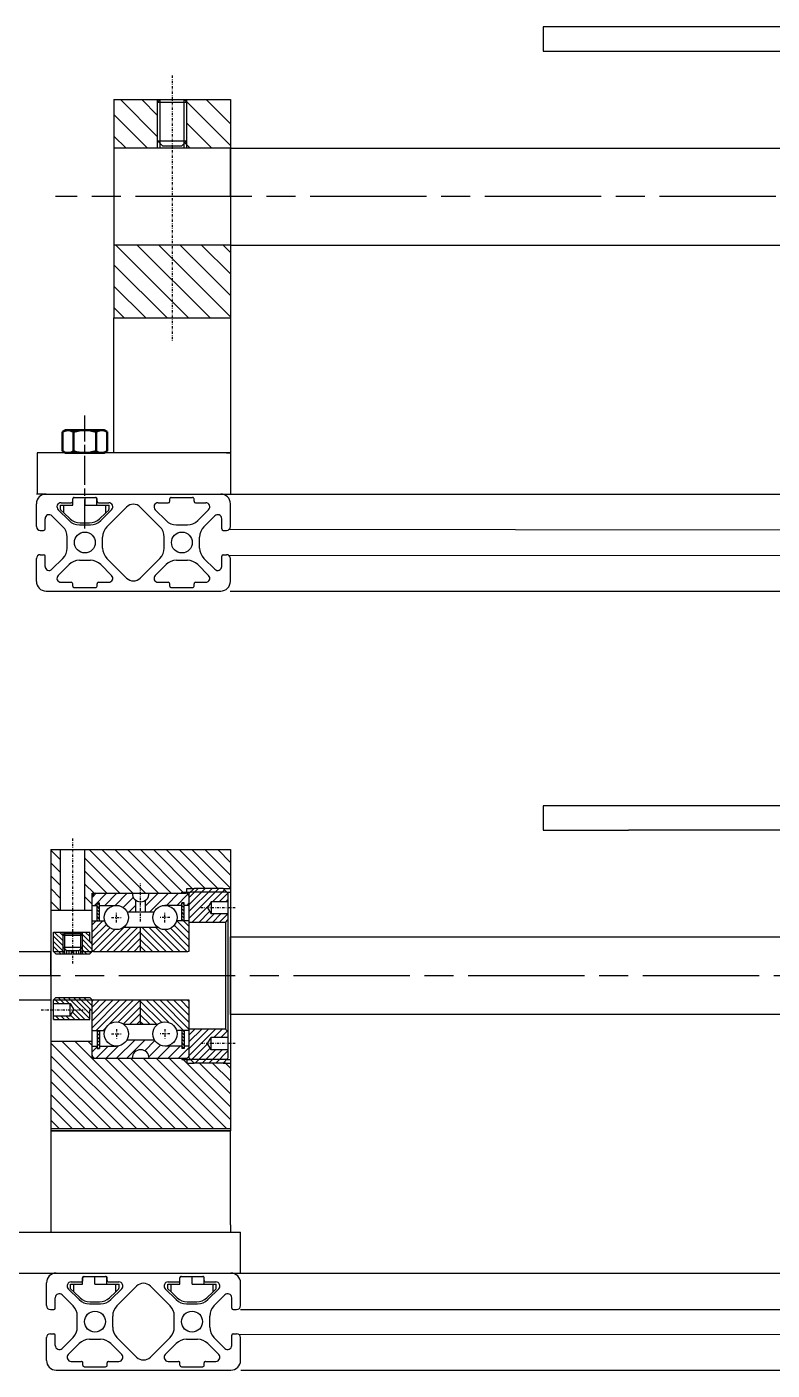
# Model space of a CAD drawing. Header units: millimetres. Extents: x 825 to 4294, y 1031 to 3282.
# Drawn here: x 1960.8 to 2114.4, y 1632.8 to 1909.7 of the extents above; entities that cross this region are included whole.
import ezdxf

# ---------------------------------------------------------------- set-up
doc = ezdxf.new("R2010")
doc.units = ezdxf.units.MM
for name, pattern in [('ACAD_ISO08W100', [36, 24, -3, 6, -3]), ('AM_ISO08W050', [18, 12, -1.5, 3, -1.5]), ('AM_ISO08W050x2', [9, 6, -0.75, 1.5, -0.75]), ('AUSGEZOGEN', [0]), ('PHL_THICK', [0]), ('STRICHPUNKT', [1, 0.5, -0.25, 0, -0.25])]:
    doc.linetypes.add(name, pattern=pattern)
for name, color, linetype, lineweight in [('AM_0N', 7, 'Continuous', 50), ('AM_7N', 4, 'AM_ISO08W050', 25), ('linie4fun', 6, 'Continuous', 25)]:
    doc.layers.add(name, color=color, linetype=linetype, lineweight=lineweight)
for name, color, linetype in [('L2STAR', 2, 'AUSGEZOGEN'), ('L5STAR', 7, 'AUSGEZOGEN'), ('M2STAR', 2, 'STRICHPUNKT'), ('osie', 221, 'ACAD_ISO08W100'), ('PROJECTION', 7, 'Continuous'), ('S2STAR', 2, 'AUSGEZOGEN'), ('wozek', 110, 'Continuous')]:
    doc.layers.add(name, color=color, linetype=linetype)

msp = doc.modelspace()

# ---------------------------------------------------------------- linework, layer by layer
for p, q in [((1949.08769, 1719.09677), (1965.71594, 1719.09677)), ((1965.71594, 1714.09677), (1965.71594, 1719.09677)), ((1965.71594, 1714.09677), (1965.71594, 1719.09677)), ((1949.08769, 1709.09677), (1965.71594, 1709.09677))]:
    msp.add_line(p, q)
at = {"layer": 'AM_0N'}
for p, q in [((1968.08086, 1826.20005), (1968.70045, 1826.55871)), ((1968.08536, 1822.21597), (1968.08086, 1826.20005)), ((1968.70045, 1826.55871), (1976.70045, 1826.56775)), ((1970.39536, 1822.21858), (1970.39085, 1826.20266)), ((1975.01535, 1822.2238), (1975.01085, 1826.20788)), ((1977.32085, 1826.21049), (1976.70045, 1826.56775)), ((1977.32535, 1822.22641), (1977.32085, 1826.21049)), ((1968.08536, 1822.21597), (1968.70576, 1821.85871)), ((1977.32535, 1822.22641), (1976.70576, 1821.86775)), ((1968.70576, 1821.85871), (1976.70576, 1821.86775))]:
    msp.add_line(p, q, dxfattribs=at)
for centre, radius, start, end in [((1969.23776, 1824.51695), 2.04236, 55.6262891, 115.6262891), ((1972.70908, 1818.93071), 7.63252, 72.4477897, 107.6817274), ((1976.16776, 1824.52478), 2.04236, 64.5032279, 124.5032279), ((1969.23845, 1823.90168), 2.04236, 244.5032279, 304.5032279), ((1972.69713, 1829.49575), 7.63252, 252.4477897, 287.6817274), ((1976.16845, 1823.90951), 2.04236, 235.6262891, 295.6262891)]:
    msp.add_arc(centre, radius, start, end, dxfattribs=at)
at = {"layer": 'AM_7N', "linetype": 'AM_ISO08W050x2'}
msp.add_line((1972.72339, 1806.26254), (1972.69706, 1829.56323), dxfattribs=at)
at = {"layer": 'L2STAR'}
for p, q in [((1987.71594, 1894.20843), (1987.71594, 1894.70843)), ((1988.21594, 1885.70843), (1988.21594, 1894.70843)), ((1993.21594, 1885.70843), (1993.21594, 1894.70843)), ((1993.71594, 1894.20843), (1993.71594, 1894.70843)), ((1987.71594, 1884.70843), (1987.71594, 1886.20843)), ((1993.71594, 1884.70843), (1993.71594, 1886.20843)), ((1993.71594, 1732.09677), (1995.21594, 1732.09677)), ((2001.96594, 1731.34677), (1994.46594, 1731.34677)), ((2001.21594, 1732.09677), (2002.71594, 1732.09677)), ((1968.21594, 1722.44677), (1968.21594, 1723.09677)), ((1968.56594, 1719.64677), (1968.56594, 1722.79677)), ((1971.86594, 1719.64677), (1971.86594, 1722.79677)), ((1972.21594, 1722.44677), (1972.21594, 1723.09677)), ((1968.21594, 1718.59677), (1968.21594, 1719.99677)), ((1972.21594, 1718.59677), (1972.21594, 1719.99677)), ((1966.21594, 1719.09677), (1968.56594, 1719.09677)), ((1969.46594, 1718.59677), (1969.46594, 1719.29677)), ((1969.96594, 1718.59677), (1969.96594, 1719.29677)), ((1970.46594, 1718.59677), (1970.46594, 1719.29677)), ((1970.96594, 1718.59677), (1970.96594, 1719.29677)), ((1971.86594, 1719.09677), (1974.21594, 1719.09677)), ((1966.21594, 1709.09677), (1974.21594, 1709.09677)), ((1993.71594, 1696.09677), (1995.21594, 1696.09677)), ((2001.96594, 1696.84677), (1994.46594, 1696.84677)), ((2001.21594, 1696.09677), (2002.71594, 1696.09677))]:
    msp.add_line(p, q, dxfattribs=at)
at = {"layer": 'L5STAR'}
for p, q in [((1978.71594, 1894.70843), (1978.71594, 1849.70843)), ((1978.71594, 1894.70843), (2002.71594, 1894.70843)), ((1988.21594, 1894.70843), (1987.71594, 1894.20843)), ((1987.71594, 1894.20843), (1993.71594, 1894.20843)), ((1987.71594, 1886.20843), (1987.71594, 1894.20843)), ((1993.21594, 1894.70843), (1993.71594, 1894.20843)), ((1993.71594, 1886.20843), (1993.71594, 1894.20843)), ((2002.71594, 1894.70843), (2002.71594, 1849.70843)), ((1987.71594, 1886.20843), (1988.71594, 1885.20843)), ((1987.71594, 1886.20843), (1993.71594, 1886.20843)), ((1993.71594, 1886.20843), (1992.71594, 1885.20843)), ((2002.71594, 1884.70843), (1978.71594, 1884.70843)), ((1988.21594, 1884.70843), (1988.21594, 1885.70843)), ((1988.71594, 1885.20843), (1992.71594, 1885.20843)), ((1993.21594, 1884.70843), (1993.21594, 1885.70843)), ((2002.71594, 1864.70843), (1978.71594, 1864.70843)), ((1978.71594, 1849.70843), (2002.71594, 1849.70843)), ((1965.71594, 1740.09677), (2002.71594, 1740.09677)), ((1965.71594, 1740.09677), (1965.71594, 1682.09677)), ((1967.71594, 1727.59677), (1967.71594, 1740.09677)), ((1972.71594, 1727.59677), (1972.71594, 1740.09677)), ((2002.71594, 1740.09677), (2002.71594, 1682.09677)), ((1974.21594, 1731.09677), (1993.61594, 1731.09677)), ((1974.21594, 1719.09677), (1974.21594, 1731.09677)), ((1992.71594, 1731.34677), (1994.46594, 1731.34677)), ((1992.71594, 1731.09677), (1992.71594, 1731.34677)), ((1993.71594, 1731.08837), (1993.71594, 1732.09677)), ((1995.21594, 1732.09677), (1994.21594, 1731.09677)), ((1994.21594, 1719.09677), (1994.21594, 1731.09677)), ((2001.21594, 1732.09677), (1995.21594, 1732.09677)), ((2001.21594, 1732.09677), (2002.21594, 1731.09677)), ((2001.96594, 1731.34677), (2002.71594, 1731.34677)), ((2002.21594, 1731.09677), (2002.21594, 1697.09677)), ((1974.21594, 1728.59677), (1975.21594, 1728.59677)), ((1975.21594, 1729.09677), (1975.71594, 1729.09677)), ((1975.21594, 1725.39677), (1975.21594, 1729.09677)), ((1975.71594, 1725.39677), (1975.71594, 1729.09677)), ((1975.71594, 1728.59677), (1979.21594, 1728.59677)), ((1983.21594, 1727.29677), (1983.21594, 1729.66063)), ((1985.21594, 1727.29677), (1985.21594, 1729.66063)), ((1992.71594, 1728.59677), (1989.21594, 1728.59677)), ((1993.21594, 1729.09677), (1992.71594, 1729.09677)), ((1992.71594, 1725.39677), (1992.71594, 1729.09677)), ((1993.21594, 1725.39677), (1993.21594, 1729.09677)), ((1994.21594, 1728.59677), (1993.21594, 1728.59677)), ((1998.71594, 1729.34677), (1997.99425, 1728.09677)), ((1997.99425, 1728.09677), (1998.71594, 1726.84677)), ((2002.21594, 1729.34677), (1998.71594, 1729.34677)), ((1998.71594, 1729.34677), (1998.71594, 1726.84677)), ((1965.71594, 1727.59677), (1974.21594, 1727.59677)), ((1974.21594, 1725.39677), (1976.81594, 1725.39677)), ((1981.40911, 1727.29677), (1987.02277, 1727.29677)), ((1994.21594, 1725.39677), (1991.61594, 1725.39677)), ((2002.21594, 1726.84677), (1998.71594, 1726.84677)), ((2001.71594, 1725.09677), (2002.21594, 1725.59677)), ((1966.21594, 1723.09677), (1973.71594, 1723.09677)), ((1966.21594, 1719.09677), (1966.21594, 1723.09677)), ((1968.21594, 1722.44677), (1968.56594, 1722.79677)), ((1968.56594, 1722.79677), (1968.56594, 1723.09677)), ((1968.56594, 1722.79677), (1971.86594, 1722.79677)), ((1971.86594, 1722.79677), (1971.86594, 1723.09677)), ((1972.21594, 1722.44677), (1971.86594, 1722.79677)), ((1973.71594, 1721.09677), (1973.71594, 1723.09677)), ((1980.71594, 1724.09677), (1987.71594, 1724.09677)), ((1984.21594, 1719.09677), (1984.21594, 1724.09677)), ((2001.71594, 1725.09677), (1994.21594, 1725.09677)), ((2001.71594, 1725.09677), (2001.71594, 1703.09677)), ((1968.21594, 1722.44677), (1972.21594, 1722.44677)), ((1968.21594, 1719.99677), (1968.21594, 1722.44677)), ((1968.21594, 1719.99677), (1972.21594, 1719.99677)), ((1968.91594, 1719.29677), (1968.21594, 1719.99677)), ((1971.51594, 1719.29677), (1972.21594, 1719.99677)), ((1972.21594, 1719.99677), (1972.21594, 1722.44677)), ((1973.71594, 1721.09677), (1974.21594, 1721.09677)), ((1966.21594, 1719.09677), (1966.71594, 1718.59677)), ((1966.71594, 1718.59677), (1973.71594, 1718.59677)), ((1968.56594, 1718.59677), (1968.56594, 1719.64677)), ((1968.91594, 1719.29677), (1971.51594, 1719.29677)), ((1968.96594, 1718.59677), (1968.96594, 1719.29677)), ((1971.46594, 1718.59677), (1971.46594, 1719.29677)), ((1971.86594, 1718.59677), (1971.86594, 1719.64677)), ((1974.21594, 1719.09677), (1973.71594, 1718.59677)), ((1974.51594, 1719.09677), (1993.91594, 1719.09677)), ((1966.21594, 1709.09677), (1966.71594, 1709.59677)), ((1966.21594, 1705.09677), (1966.21594, 1709.09677)), ((1966.71594, 1709.59677), (1973.71594, 1709.59677)), ((1974.21594, 1709.09677), (1973.71594, 1709.59677)), ((1974.21594, 1697.09677), (1974.21594, 1709.09677)), ((1974.51594, 1709.09677), (1993.91594, 1709.09677)), ((1984.21594, 1704.09677), (1984.21594, 1709.09677)), ((1994.21594, 1697.09677), (1994.21594, 1709.09677)), ((1966.21594, 1708.34677), (1969.71594, 1708.34677)), ((1969.71594, 1705.84677), (1969.71594, 1708.34677)), ((1969.71594, 1708.34677), (1970.43763, 1707.09677)), ((1969.71594, 1705.84677), (1970.43763, 1707.09677)), ((1973.71594, 1705.09677), (1973.71594, 1707.09677)), ((1973.71594, 1707.09677), (1974.21594, 1707.09677)), ((1966.21594, 1705.84677), (1969.71594, 1705.84677)), ((1966.21594, 1705.09677), (1973.71594, 1705.09677)), ((1980.71594, 1704.09677), (1987.71594, 1704.09677)), ((2001.71594, 1703.09677), (1994.21594, 1703.09677)), ((2001.71594, 1703.09677), (2002.21594, 1702.59677)), ((1965.71594, 1700.59677), (1974.21594, 1700.59677)), ((1974.21594, 1702.79677), (1976.81594, 1702.79677)), ((1975.21594, 1702.79677), (1975.21594, 1699.09677)), ((1975.71594, 1702.79677), (1975.71594, 1699.09677)), ((1981.40911, 1700.89677), (1987.02277, 1700.89677)), ((1994.21594, 1702.79677), (1991.61594, 1702.79677)), ((1992.71594, 1702.79677), (1992.71594, 1699.09677)), ((1993.21594, 1702.79677), (1993.21594, 1699.09677)), ((1997.99425, 1700.09677), (1998.71594, 1701.34677)), ((1998.71594, 1698.84677), (1998.71594, 1701.34677)), ((2002.21594, 1701.34677), (1998.71594, 1701.34677)), ((1974.21594, 1699.59677), (1975.21594, 1699.59677)), ((1975.21594, 1699.09677), (1975.71594, 1699.09677)), ((1975.71594, 1699.59677), (1979.21594, 1699.59677)), ((1992.71594, 1699.59677), (1989.21594, 1699.59677)), ((1993.21594, 1699.09677), (1992.71594, 1699.09677)), ((1994.21594, 1699.59677), (1993.21594, 1699.59677)), ((1998.71594, 1698.84677), (1997.99425, 1700.09677)), ((2002.21594, 1698.84677), (1998.71594, 1698.84677)), ((1974.21594, 1697.09677), (1993.61594, 1697.09677)), ((1992.71594, 1697.09677), (1992.71594, 1696.84677)), ((1992.71594, 1696.84677), (1994.46594, 1696.84677)), ((1993.71594, 1697.10516), (1993.71594, 1696.09677)), ((1995.21594, 1696.09677), (1994.21594, 1697.09677)), ((2001.21594, 1696.09677), (1995.21594, 1696.09677)), ((2001.21594, 1696.09677), (2002.21594, 1697.09677)), ((2001.96594, 1696.84677), (2002.71594, 1696.84677)), ((1965.71594, 1682.59677), (2002.71594, 1682.59677)), ((1965.71594, 1682.09677), (2002.71594, 1682.09677))]:
    msp.add_line(p, q, dxfattribs=at)
for centre in [(1979.21594, 1726.09677), (1989.21594, 1726.09677), (1979.21594, 1702.09677), (1989.21594, 1702.09677)]:
    msp.add_circle(centre, 2.5, dxfattribs=at)
for centre, radius, start, end in [((1974.81594, 1730.49677), 0.6, 90, 180), ((1984.21594, 1731.09677), 1.75, 180, 0), ((1993.61594, 1730.49677), 0.6, 0, 90), ((1974.51594, 1719.39677), 0.3, 180, 270), ((1993.91594, 1719.39677), 0.3, 270, 0), ((1974.51594, 1708.79677), 0.3, 90, 180), ((1993.91594, 1708.79677), 0.3, 0, 90), ((1974.81594, 1697.69677), 0.6, 180, 270), ((1984.21594, 1697.09677), 1.75, 0, 180), ((1993.61594, 1697.69677), 0.6, 270, 0)]:
    msp.add_arc(centre, radius, start, end, dxfattribs=at)
at = {"layer": 'linie4fun'}
for p, q in [((2002.71594, 1874.70843), (2002.71594, 1884.70843)), ((2002.71594, 1884.70843), (2298.71594, 1884.70843)), ((2002.71594, 1874.70843), (2002.71594, 1864.70843)), ((2002.71594, 1874.70843), (2002.71594, 1821.86323)), ((2002.71594, 1864.70843), (2298.71594, 1864.70843)), ((1978.71594, 1821.86323), (1978.71594, 1849.70843)), ((2001.93995, 1821.86323), (1962.8542, 1821.86323)), ((1962.8542, 1821.86323), (1962.8542, 1813.39686)), ((2002.71594, 1821.86323), (1978.71594, 1821.86323)), ((2001.93995, 1821.86323), (2002.71594, 1821.86323)), ((2002.71594, 1821.86323), (2002.71594, 1813.39686)), ((1962.8542, 1813.39686), (1962.71594, 1813.39686)), ((1964.21594, 1813.39686), (1962.8542, 1813.39686)), ((1964.21594, 1813.39686), (2001.21594, 1813.39686)), ((2001.21594, 1813.39686), (2002.71594, 1813.39686)), ((2002.71594, 1813.39686), (2298.57768, 1813.39686)), ((2002.48162, 1806.13117), (2298.57768, 1805.89686)), ((2298.57768, 1800.89686), (2002.48162, 1800.66254)), ((2002.69787, 1793.39686), (2298.57768, 1793.39686)), ((2002.71594, 1722.09677), (2298.71594, 1722.09677)), ((2002.71594, 1706.09677), (2002.71594, 1722.09677)), ((2298.71594, 1706.09677), (2002.71594, 1706.09677)), ((1965.71594, 1682.09677), (1965.71594, 1662.75154)), ((2002.71594, 1682.09677), (1965.71594, 1682.09677)), ((1999.25706, 1682.09677), (1993.99706, 1682.09677)), ((2002.71594, 1662.75154), (2002.71594, 1682.09677)), ((1965.71594, 1662.75154), (1965.71594, 1661.25154)), ((2002.71594, 1662.75154), (2002.71594, 1661.25154)), ((1820.91704, 1661.25154), (2004.80169, 1661.25154)), ((2004.80169, 1652.75154), (2004.80169, 1661.25154)), ((1820.91704, 1652.75154), (2004.80169, 1652.75154)), ((1966.30169, 1652.78516), (2003.30169, 1652.78516)), ((2004.80169, 1652.75154), (2298.71594, 1652.78516)), ((2004.80169, 1645.28516), (2298.71594, 1645.28516)), ((2298.71594, 1640.28516), (2004.56738, 1640.05085)), ((2004.87053, 1632.78516), (2298.71594, 1632.78516))]:
    msp.add_line(p, q, dxfattribs=at)
at = {"layer": 'linie4fun', "linetype": 'PHL_THICK'}
for p, q in [((1962.71594, 1806.69686), (1962.71594, 1811.39686)), ((1964.71594, 1813.39686), (2000.71594, 1813.39686)), ((1967.79835, 1811.59686), (1969.91594, 1811.59686)), ((1970.21594, 1811.89686), (1970.21594, 1812.39686)), ((1970.51594, 1812.69686), (1974.91594, 1812.69686)), ((1975.21594, 1811.89686), (1975.21594, 1812.39686)), ((1975.51594, 1811.59686), (1977.63353, 1811.59686)), ((1987.79835, 1811.59686), (1989.91594, 1811.59686)), ((1990.21594, 1811.89686), (1990.21594, 1812.39686)), ((1990.51594, 1812.69686), (1994.91594, 1812.69686)), ((1995.21594, 1811.89686), (1995.21594, 1812.39686)), ((1995.51594, 1811.59686), (1997.63353, 1811.59686)), ((2002.71594, 1806.69686), (2002.71594, 1811.39686)), ((1964.51594, 1806.19686), (1964.51594, 1808.31445)), ((1968.18726, 1806.65275), (1965.93695, 1808.90305)), ((1969.46005, 1807.92554), (1967.20975, 1810.17584)), ((1975.97183, 1807.92554), (1978.22213, 1810.17584)), ((1977.24462, 1806.65275), (1981.30172, 1810.70985)), ((1988.18726, 1806.65275), (1984.13015, 1810.70985)), ((1989.46005, 1807.92554), (1987.20975, 1810.17584)), ((1995.97182, 1807.92554), (1998.22213, 1810.17584)), ((1997.24462, 1806.65275), (1999.49492, 1808.90305)), ((2000.91594, 1806.19686), (2000.91594, 1808.31445)), ((1963.51594, 1805.89686), (1964.21594, 1805.89686)), ((1971.58137, 1807.04686), (1973.8505, 1807.04686)), ((1991.58137, 1807.04686), (1993.8505, 1807.04686)), ((2001.21594, 1805.89686), (2001.91594, 1805.89686)), ((1969.06594, 1802.26229), (1969.06594, 1804.53142)), ((1976.36594, 1802.26229), (1976.36594, 1804.53142)), ((1989.06594, 1802.26229), (1989.06594, 1804.53142)), ((1996.36594, 1802.26229), (1996.36594, 1804.53142)), ((1962.71594, 1795.39686), (1962.71594, 1800.09686)), ((1963.51594, 1800.89686), (1964.21594, 1800.89686)), ((1964.51594, 1798.47927), (1964.51594, 1800.59686)), ((1965.93695, 1797.89067), (1968.18726, 1800.14097)), ((1981.30172, 1796.08386), (1977.24462, 1800.14097)), ((1984.13015, 1796.08386), (1988.18726, 1800.14097)), ((1999.49492, 1797.89067), (1997.24462, 1800.14097)), ((2000.91594, 1798.47927), (2000.91594, 1800.59686)), ((2001.21594, 1800.89686), (2001.91594, 1800.89686)), ((2002.71594, 1795.39686), (2002.71594, 1800.09686)), ((1967.20975, 1796.61787), (1969.46005, 1798.86818)), ((1971.58137, 1799.74686), (1973.8505, 1799.74686)), ((1978.22213, 1796.61787), (1975.97183, 1798.86818)), ((1987.20975, 1796.61787), (1989.46005, 1798.86818)), ((1991.58137, 1799.74686), (1993.8505, 1799.74686)), ((1998.22213, 1796.61787), (1995.97182, 1798.86818)), ((1967.79835, 1795.19686), (1969.91594, 1795.19686)), ((1970.21594, 1794.39686), (1970.21594, 1794.89686)), ((1975.21594, 1794.39686), (1975.21594, 1794.89686)), ((1975.51594, 1795.19686), (1977.63353, 1795.19686)), ((1987.79835, 1795.19686), (1989.91594, 1795.19686)), ((1990.21594, 1794.39686), (1990.21594, 1794.89686)), ((1995.21594, 1794.39686), (1995.21594, 1794.89686)), ((1995.51594, 1795.19686), (1997.63353, 1795.19686)), ((1964.71594, 1793.39686), (2000.71594, 1793.39686)), ((1970.51594, 1794.09686), (1974.91594, 1794.09686)), ((1990.51594, 1794.09686), (1994.91594, 1794.09686)), ((1964.80169, 1646.08516), (1964.80169, 1650.78516)), ((1966.80169, 1652.78516), (2002.80169, 1652.78516)), ((1969.8841, 1650.98516), (1972.00169, 1650.98516)), ((1972.30169, 1651.28516), (1972.30169, 1651.78516)), ((1972.60169, 1652.08516), (1977.00169, 1652.08516)), ((1977.30169, 1651.28516), (1977.30169, 1651.78516)), ((1977.60169, 1650.98516), (1979.71928, 1650.98516)), ((1989.8841, 1650.98516), (1992.00169, 1650.98516)), ((1992.30169, 1651.28516), (1992.30169, 1651.78516)), ((1992.60169, 1652.08516), (1997.00169, 1652.08516)), ((1997.30169, 1651.28516), (1997.30169, 1651.78516)), ((1997.60169, 1650.98516), (1999.71928, 1650.98516)), ((2004.80169, 1646.08516), (2004.80169, 1650.78516)), ((1966.60169, 1645.58516), (1966.60169, 1647.70275)), ((1970.27301, 1646.04105), (1968.02271, 1648.29135)), ((1971.5458, 1647.31384), (1969.2955, 1649.56415)), ((1978.05758, 1647.31384), (1980.30788, 1649.56415)), ((1979.33037, 1646.04105), (1983.38748, 1650.09815)), ((1990.27301, 1646.04105), (1986.2159, 1650.09815)), ((1991.5458, 1647.31384), (1989.2955, 1649.56415)), ((1998.05758, 1647.31384), (2000.30788, 1649.56415)), ((1999.33037, 1646.04105), (2001.58067, 1648.29135)), ((2003.00169, 1645.58516), (2003.00169, 1647.70275)), ((1965.60169, 1645.28516), (1966.30169, 1645.28516)), ((1973.66712, 1646.43516), (1975.93626, 1646.43516)), ((1993.66712, 1646.43516), (1995.93626, 1646.43516)), ((2003.30169, 1645.28516), (2004.00169, 1645.28516)), ((1971.15169, 1641.65059), (1971.15169, 1643.91973)), ((1978.45169, 1641.65059), (1978.45169, 1643.91973)), ((1991.15169, 1641.65059), (1991.15169, 1643.91973)), ((1998.45169, 1641.65059), (1998.45169, 1643.91973)), ((1964.80169, 1634.78516), (1964.80169, 1639.48516)), ((1965.60169, 1640.28516), (1966.30169, 1640.28516)), ((1966.60169, 1637.86757), (1966.60169, 1639.98516)), ((1968.02271, 1637.27897), (1970.27301, 1639.52927)), ((1983.38748, 1635.47217), (1979.33037, 1639.52927)), ((1986.2159, 1635.47217), (1990.27301, 1639.52927)), ((2001.58067, 1637.27897), (1999.33037, 1639.52927)), ((2003.00169, 1637.86757), (2003.00169, 1639.98516)), ((2003.30169, 1640.28516), (2004.00169, 1640.28516)), ((2004.80169, 1634.78516), (2004.80169, 1639.48516)), ((1969.2955, 1636.00618), (1971.5458, 1638.25648)), ((1973.66712, 1639.13516), (1975.93626, 1639.13516)), ((1980.30788, 1636.00618), (1978.05758, 1638.25648)), ((1989.2955, 1636.00618), (1991.5458, 1638.25648)), ((1993.66712, 1639.13516), (1995.93626, 1639.13516)), ((2000.30788, 1636.00618), (1998.05758, 1638.25648)), ((1969.8841, 1634.58516), (1972.00169, 1634.58516)), ((1972.30169, 1633.78516), (1972.30169, 1634.28516)), ((1977.30169, 1633.78516), (1977.30169, 1634.28516)), ((1977.60169, 1634.58516), (1979.71928, 1634.58516)), ((1989.8841, 1634.58516), (1992.00169, 1634.58516)), ((1992.30169, 1633.78516), (1992.30169, 1634.28516)), ((1997.30169, 1633.78516), (1997.30169, 1634.28516)), ((1997.60169, 1634.58516), (1999.71928, 1634.58516)), ((1966.80169, 1632.78516), (2002.80169, 1632.78516)), ((1972.60169, 1633.48516), (1977.00169, 1633.48516)), ((1992.60169, 1633.48516), (1997.00169, 1633.48516))]:
    msp.add_line(p, q, dxfattribs=at)
for centre in [(1972.71594, 1803.39686), (1992.71594, 1803.39686), (1974.80169, 1642.78516), (1994.80169, 1642.78516)]:
    msp.add_circle(centre, 2.15, dxfattribs=at)
for centre, radius, start, end in [((1964.71594, 1811.39686), 2, 90, 180), ((1967.79835, 1810.76445), 0.83241, 89.9999893, 225.0000013), ((1969.91594, 1811.89686), 0.3, 269.9999636, 0), ((1970.51594, 1812.39686), 0.3, 89.9999636, 180), ((1974.91594, 1812.39686), 0.3, 0, 90.0000307), ((1975.51594, 1811.89686), 0.3, 180, 270.0000422), ((1977.63353, 1810.76445), 0.83241, 315.0000002, 90.0000087), ((1982.71594, 1809.29564), 2, 44.9999971, 135.0000044), ((1987.79835, 1810.76445), 0.83241, 89.9999893, 225.0000013), ((1989.91594, 1811.89686), 0.3, 269.9999636, 0), ((1990.51594, 1812.39686), 0.3, 89.9999636, 180), ((1994.91594, 1812.39686), 0.3, 0, 90.0000307), ((1995.51594, 1811.89686), 0.3, 180, 270.0000422), ((1997.63353, 1810.76445), 0.83241, 315.0000002, 90.0000087), ((2000.71594, 1811.39686), 2, 0, 90), ((1965.34835, 1808.31445), 0.83241, 44.999975, 180), ((2000.08353, 1808.31445), 0.83241, 0, 135.0000245), ((1963.51594, 1806.69686), 0.8, 180, 269.9999454), ((1964.21594, 1806.19686), 0.3, 270, 0), ((1966.06594, 1804.53142), 3, 0, 45.0000033), ((1971.58137, 1810.04686), 3, 225.0000033, 269.9999973), ((1973.8505, 1810.04686), 3, 270.0000033, 315.0000036), ((1979.36594, 1804.53142), 3, 135.0000005, 180), ((1986.06594, 1804.53142), 3, 0, 45.0000005), ((1991.58137, 1810.04686), 3, 224.9999968, 269.9999973), ((1993.8505, 1810.04686), 3, 270.0000033, 314.9999972), ((1999.36594, 1804.53142), 3, 134.9999965, 180), ((2001.21594, 1806.19686), 0.3, 180, 270), ((2001.91594, 1806.69686), 0.8, 270.0000546, 0), ((1963.51594, 1800.09686), 0.8, 90.0000546, 180), ((1964.21594, 1800.59686), 0.3, 0, 90), ((1966.06594, 1802.26229), 3, 314.9999965, 0), ((1979.36594, 1802.26229), 3, 180, 224.999999), ((1986.06594, 1802.26229), 3, 315, 0), ((1999.36594, 1802.26229), 3, 180, 225.0000033), ((2001.21594, 1800.59686), 0.3, 90, 180), ((2001.91594, 1800.09686), 0.8, 0, 89.9999454), ((1965.34835, 1798.47927), 0.83241, 180, 315.0000245), ((1971.58137, 1796.74686), 3, 90.0000033, 134.9999972), ((1973.8505, 1796.74686), 3, 44.9999968, 89.9999973), ((1991.58137, 1796.74686), 3, 90.0000033, 135.0000036), ((1993.8505, 1796.74686), 3, 45.0000033, 89.9999973), ((2000.08353, 1798.47927), 0.83241, 224.999975, 0), ((1964.71594, 1795.39686), 2, 180, 270), ((1967.79835, 1796.02927), 0.83241, 135.0000002, 270.0000087), ((1969.91594, 1794.89686), 0.3, 0, 90.0000422), ((1975.51594, 1794.89686), 0.3, 89.9999636, 180), ((1977.63353, 1796.02927), 0.83241, 269.9999893, 45.0000013), ((1982.71594, 1797.49808), 2, 224.9999998, 314.9999987), ((1987.79835, 1796.02927), 0.83241, 135.0000002, 270.0000087), ((1989.91594, 1794.89686), 0.3, 0, 90.0000422), ((1995.51594, 1794.89686), 0.3, 89.9999636, 180), ((1997.63353, 1796.02927), 0.83241, 269.9999893, 45.0000013), ((2000.71594, 1795.39686), 2, 270, 0), ((1970.51594, 1794.39686), 0.3, 180, 270.0000307), ((1974.91594, 1794.39686), 0.3, 269.9999636, 0), ((1990.51594, 1794.39686), 0.3, 180, 270.0000307), ((1994.91594, 1794.39686), 0.3, 269.9999636, 0), ((1966.80169, 1650.78516), 2, 90, 180), ((1969.8841, 1650.15275), 0.83241, 89.9999893, 225.0000013), ((1972.00169, 1651.28516), 0.3, 269.9999636, 0), ((1972.60169, 1651.78516), 0.3, 89.9999636, 180), ((1977.00169, 1651.78516), 0.3, 0, 90.0000307), ((1977.60169, 1651.28516), 0.3, 180, 270.0000422), ((1979.71928, 1650.15275), 0.83241, 315.0000002, 90.0000087), ((1984.80169, 1648.68394), 2, 44.9999971, 135.0000044), ((1989.8841, 1650.15275), 0.83241, 89.9999893, 225.0000013), ((1992.00169, 1651.28516), 0.3, 269.9999636, 0), ((1992.60169, 1651.78516), 0.3, 89.9999636, 180), ((1997.00169, 1651.78516), 0.3, 0, 90.0000307), ((1997.60169, 1651.28516), 0.3, 180, 270.0000422), ((1999.71928, 1650.15275), 0.83241, 315.0000002, 90.0000087), ((2002.80169, 1650.78516), 2, 0, 90), ((1967.4341, 1647.70275), 0.83241, 44.999975, 180), ((2002.16928, 1647.70275), 0.83241, 0, 135.0000245), ((1965.60169, 1646.08516), 0.8, 180, 269.9999454), ((1966.30169, 1645.58516), 0.3, 270, 0), ((1968.15169, 1643.91973), 3, 0, 45.0000033), ((1973.66712, 1649.43516), 3, 225.0000033, 269.9999973), ((1975.93626, 1649.43516), 3, 270.0000033, 315.0000036), ((1981.45169, 1643.91973), 3, 135.0000005, 180), ((1988.15169, 1643.91973), 3, 0, 45.0000005), ((1993.66712, 1649.43516), 3, 224.9999968, 269.9999973), ((1995.93626, 1649.43516), 3, 270.0000033, 314.9999972), ((2001.45169, 1643.91973), 3, 134.9999965, 180), ((2003.30169, 1645.58516), 0.3, 180, 270), ((2004.00169, 1646.08516), 0.8, 270.0000546, 0), ((1965.60169, 1639.48516), 0.8, 90.0000546, 180), ((1966.30169, 1639.98516), 0.3, 0, 90), ((1968.15169, 1641.65059), 3, 314.9999965, 0), ((1981.45169, 1641.65059), 3, 180, 224.999999), ((1988.15169, 1641.65059), 3, 315, 0), ((2001.45169, 1641.65059), 3, 180, 225.0000033), ((2003.30169, 1639.98516), 0.3, 90, 180), ((2004.00169, 1639.48516), 0.8, 0, 89.9999454), ((1967.4341, 1637.86757), 0.83241, 180, 315.0000245), ((1973.66712, 1636.13516), 3, 90.0000033, 134.9999972), ((1975.93626, 1636.13516), 3, 44.9999968, 89.9999973), ((1993.66712, 1636.13516), 3, 90.0000033, 135.0000036), ((1995.93626, 1636.13516), 3, 45.0000033, 89.9999973), ((2002.16928, 1637.86757), 0.83241, 224.999975, 0), ((1966.80169, 1634.78516), 2, 180, 270), ((1969.8841, 1635.41757), 0.83241, 135.0000002, 270.0000087), ((1972.00169, 1634.28516), 0.3, 0, 90.0000422), ((1977.60169, 1634.28516), 0.3, 89.9999636, 180), ((1979.71928, 1635.41757), 0.83241, 269.9999893, 45.0000013), ((1984.80169, 1636.88638), 2, 224.9999998, 314.9999987), ((1989.8841, 1635.41757), 0.83241, 135.0000002, 270.0000087), ((1992.00169, 1634.28516), 0.3, 0, 90.0000422), ((1997.60169, 1634.28516), 0.3, 89.9999636, 180), ((1999.71928, 1635.41757), 0.83241, 269.9999893, 45.0000013), ((2002.80169, 1634.78516), 2, 270, 0), ((1972.60169, 1633.78516), 0.3, 180, 270.0000307), ((1977.00169, 1633.78516), 0.3, 269.9999636, 0), ((1992.60169, 1633.78516), 0.3, 180, 270.0000307), ((1997.00169, 1633.78516), 0.3, 269.9999636, 0)]:
    msp.add_arc(centre, radius, start, end, dxfattribs=at)
at = {"layer": 'M2STAR'}
for p, q in [((1990.71594, 1899.70843), (1990.71594, 1844.70843)), ((1970.21594, 1716.59677), (1970.21594, 1742.59677)), ((1984.21594, 1725.29677), (1984.21594, 1733.09677)), ((2003.71594, 1728.09677), (1996.49425, 1728.09677)), ((1978.21594, 1726.09677), (1980.21594, 1726.09677)), ((1979.21594, 1725.09677), (1979.21594, 1727.09677)), ((1990.21594, 1726.09677), (1988.21594, 1726.09677)), ((1989.21594, 1725.09677), (1989.21594, 1727.09677)), ((1963.71594, 1707.09677), (1972.5645, 1707.09677)), ((1979.21594, 1703.09677), (1979.21594, 1701.09677)), ((1989.21594, 1703.09677), (1989.21594, 1701.09677)), ((1978.21594, 1702.09677), (1980.21594, 1702.09677)), ((1990.21594, 1702.09677), (1988.21594, 1702.09677)), ((2003.71594, 1700.09677), (1996.49425, 1700.09677))]:
    msp.add_line(p, q, dxfattribs=at)
at = {"layer": 'osie'}
for p, q in [((2331.16118, 1874.70843), (1966.68029, 1874.70843)), ((2327.71594, 1714.09677), (1953.85502, 1714.09677))]:
    msp.add_line(p, q, dxfattribs=at)
at = {"layer": 'PROJECTION', "color": 7, "linetype": 'PHL_THICK'}
for p, q in [((1967.70576, 1811.07979), (1968.37563, 1811.07979)), ((1967.70576, 1810.28684), (1967.70576, 1811.07979)), ((1968.37563, 1811.07979), (1970.20576, 1811.07979)), ((1968.37563, 1809.54103), (1968.37563, 1811.07979)), ((1970.20576, 1811.07979), (1970.20576, 1812.42979)), ((1970.45576, 1812.67979), (1974.95576, 1812.67979)), ((1972.75576, 1811.07979), (1972.75576, 1812.67979)), ((1972.75576, 1811.07979), (1977.70576, 1811.07979)), ((1975.0069, 1812.67462), (1974.95576, 1812.67979)), ((1975.05314, 1812.66021), (1975.0069, 1812.67462)), ((1975.09407, 1812.63805), (1975.05314, 1812.66021)), ((1975.12877, 1812.61026), (1975.09407, 1812.63805)), ((1975.15709, 1812.57797), (1975.12877, 1812.61026)), ((1975.17873, 1812.54261), (1975.15709, 1812.57797)), ((1975.1939, 1812.50535), (1975.17873, 1812.54261)), ((1975.20283, 1812.46736), (1975.1939, 1812.50535)), ((1975.20576, 1812.42979), (1975.20283, 1812.46736)), ((1975.20576, 1811.07979), (1975.20576, 1812.42979)), ((1977.03589, 1809.54103), (1977.03589, 1811.07979)), ((1977.70576, 1810.28684), (1977.70576, 1811.07979)), ((1967.70777, 1810.2552), (1967.70576, 1810.28684)), ((1967.7142, 1810.22263), (1967.70777, 1810.2552)), ((1967.72516, 1810.19029), (1967.7142, 1810.22263)), ((1967.74072, 1810.15935), (1967.72516, 1810.19029)), ((1967.76034, 1810.13092), (1967.74072, 1810.15935)), ((1967.78324, 1810.10591), (1967.76034, 1810.13092)), ((1968.37563, 1809.54103), (1967.78324, 1810.10591)), ((1969.66806, 1808.30864), (1968.37563, 1809.54103)), ((1975.74347, 1808.30864), (1977.03589, 1809.54103)), ((1977.03589, 1809.54103), (1977.62829, 1810.10591)), ((1977.62825, 1810.10589), (1977.65252, 1810.13262)), ((1977.65252, 1810.13262), (1977.67206, 1810.16165)), ((1977.67206, 1810.16165), (1977.68723, 1810.19239)), ((1977.68723, 1810.19239), (1977.69753, 1810.22382)), ((1977.69753, 1810.22382), (1977.70373, 1810.25556)), ((1977.70373, 1810.25556), (1977.70576, 1810.28684)), ((1971.73835, 1807.47979), (1973.67317, 1807.47979)), ((1969.75169, 1650.48516), (1970.42156, 1650.48516)), ((1969.75169, 1649.69221), (1969.75169, 1650.48516)), ((1970.42156, 1650.48516), (1972.25169, 1650.48516)), ((1970.42156, 1648.9464), (1970.42156, 1650.48516)), ((1972.25169, 1650.48516), (1972.25169, 1651.83516)), ((1972.50169, 1652.08516), (1977.00169, 1652.08516)), ((1974.80169, 1650.48516), (1974.80169, 1652.08516)), ((1974.80169, 1650.48516), (1979.75169, 1650.48516)), ((1977.05283, 1652.07999), (1977.00169, 1652.08516)), ((1977.09907, 1652.06559), (1977.05283, 1652.07999)), ((1977.13999, 1652.04342), (1977.09907, 1652.06559)), ((1977.17469, 1652.01563), (1977.13999, 1652.04342)), ((1977.20302, 1651.98334), (1977.17469, 1652.01563)), ((1977.22466, 1651.94798), (1977.20302, 1651.98334)), ((1977.23983, 1651.91072), (1977.22466, 1651.94798)), ((1977.24876, 1651.87273), (1977.23983, 1651.91072)), ((1977.25169, 1651.83516), (1977.24876, 1651.87273)), ((1977.25169, 1650.48516), (1977.25169, 1651.83516)), ((1979.08182, 1648.9464), (1979.08182, 1650.48516)), ((1979.75169, 1649.69221), (1979.75169, 1650.48516)), ((1989.80169, 1650.48516), (1990.47156, 1650.48516)), ((1989.80169, 1649.69221), (1989.80169, 1650.48516)), ((1990.47156, 1650.48516), (1992.30169, 1650.48516)), ((1990.47156, 1648.9464), (1990.47156, 1650.48516)), ((1992.30169, 1650.48516), (1992.30169, 1651.83516)), ((1992.55169, 1652.08516), (1997.05169, 1652.08516)), ((1994.85169, 1650.48516), (1994.85169, 1652.08516)), ((1994.85169, 1650.48516), (1999.80169, 1650.48516)), ((1997.10283, 1652.07999), (1997.05169, 1652.08516)), ((1997.14907, 1652.06559), (1997.10283, 1652.07999)), ((1997.18999, 1652.04342), (1997.14907, 1652.06559)), ((1997.22469, 1652.01563), (1997.18999, 1652.04342)), ((1997.25302, 1651.98334), (1997.22469, 1652.01563)), ((1997.27466, 1651.94798), (1997.25302, 1651.98334)), ((1997.28983, 1651.91072), (1997.27466, 1651.94798)), ((1997.29876, 1651.87273), (1997.28983, 1651.91072)), ((1997.30169, 1651.83516), (1997.29876, 1651.87273)), ((1997.30169, 1650.48516), (1997.30169, 1651.83516)), ((1999.13182, 1648.9464), (1999.13182, 1650.48516)), ((1999.80169, 1649.69221), (1999.80169, 1650.48516)), ((1969.7537, 1649.66058), (1969.75169, 1649.69221)), ((1969.76012, 1649.628), (1969.7537, 1649.66058)), ((1969.77109, 1649.59566), (1969.76012, 1649.628)), ((1969.78664, 1649.56472), (1969.77109, 1649.59566)), ((1969.80627, 1649.5363), (1969.78664, 1649.56472)), ((1969.82917, 1649.51128), (1969.80627, 1649.5363)), ((1970.42156, 1648.9464), (1969.82917, 1649.51128)), ((1971.71398, 1647.71401), (1970.42156, 1648.9464)), ((1977.7894, 1647.71401), (1979.08182, 1648.9464)), ((1979.08182, 1648.9464), (1979.67421, 1649.51128)), ((1979.67418, 1649.51127), (1979.69844, 1649.53799)), ((1979.69844, 1649.53799), (1979.71799, 1649.56703)), ((1979.71799, 1649.56703), (1979.73316, 1649.59776)), ((1979.73316, 1649.59776), (1979.74345, 1649.6292)), ((1979.74345, 1649.6292), (1979.74965, 1649.66093)), ((1979.74965, 1649.66093), (1979.75169, 1649.69221)), ((1989.8037, 1649.66058), (1989.80169, 1649.69221)), ((1989.81012, 1649.628), (1989.8037, 1649.66058)), ((1989.82109, 1649.59566), (1989.81012, 1649.628)), ((1989.83664, 1649.56472), (1989.82109, 1649.59566)), ((1989.85627, 1649.5363), (1989.83664, 1649.56472)), ((1989.87917, 1649.51128), (1989.85627, 1649.5363)), ((1990.47156, 1648.9464), (1989.87917, 1649.51128)), ((1991.76398, 1647.71401), (1990.47156, 1648.9464)), ((1997.8394, 1647.71401), (1999.13182, 1648.9464)), ((1999.13182, 1648.9464), (1999.72421, 1649.51128)), ((1999.72418, 1649.51127), (1999.74844, 1649.53799)), ((1999.74844, 1649.53799), (1999.76799, 1649.56703)), ((1999.76799, 1649.56703), (1999.78316, 1649.59776)), ((1999.78316, 1649.59776), (1999.79345, 1649.6292)), ((1999.79345, 1649.6292), (1999.79965, 1649.66093)), ((1999.79965, 1649.66093), (1999.80169, 1649.69221)), ((1973.78428, 1646.88516), (1975.7191, 1646.88516)), ((1993.83428, 1646.88516), (1995.7691, 1646.88516))]:
    msp.add_line(p, q, dxfattribs=at)
for centre, radius, start, end in [((1970.45576, 1812.42979), 0.25, 90, 180), ((1971.73835, 1810.47979), 3, 226.3620774, 269.9999998), ((1973.67317, 1810.47979), 3, 270.0000002, 313.6379226), ((1972.50169, 1651.83516), 0.25, 90, 180), ((1992.55169, 1651.83516), 0.25, 90, 180), ((1973.78428, 1649.88516), 3, 226.3620774, 269.9999998), ((1975.7191, 1649.88516), 3, 270.0000002, 313.6379226), ((1993.83428, 1649.88516), 3, 226.3620774, 269.9999998), ((1995.7691, 1649.88516), 3, 270.0000002, 313.6379226)]:
    msp.add_arc(centre, radius, start, end, dxfattribs=at)
at = {"layer": 'S2STAR'}
for p, q in [((1987.71594, 1887.02717), (1980.03467, 1894.70843)), ((1987.71594, 1891.44658), (1984.45409, 1894.70843)), ((2002.71594, 1885.28542), (1993.71594, 1894.28542)), ((2002.71594, 1889.70484), (1997.71234, 1894.70843)), ((1985.61525, 1884.70843), (1978.71594, 1891.60775)), ((1998.87351, 1884.70843), (1993.71594, 1889.866)), ((1981.19584, 1884.70843), (1978.71594, 1887.18833)), ((1994.45409, 1884.70843), (1993.33501, 1885.82751)), ((1994.09875, 1849.70843), (1979.09875, 1864.70843)), ((1998.51817, 1849.70843), (1983.51817, 1864.70843)), ((2002.71594, 1849.93008), (1987.93759, 1864.70843)), ((2002.71594, 1854.3495), (1992.357, 1864.70843)), ((2002.71594, 1858.76891), (1996.77642, 1864.70843)), ((2002.71594, 1863.18833), (2001.19584, 1864.70843)), ((1989.67933, 1849.70843), (1978.71594, 1860.67183)), ((1985.25992, 1849.70843), (1978.71594, 1856.25241)), ((1980.8405, 1849.70843), (1978.71594, 1851.83299)), ((1967.71594, 1737.99971), (1965.71594, 1739.99971)), ((1982.57383, 1731.09677), (1973.57383, 1740.09677)), ((1985.22548, 1731.09677), (1976.22548, 1740.09677)), ((1987.87713, 1731.09677), (1978.87713, 1740.09677)), ((1990.52878, 1731.09677), (1981.52878, 1740.09677)), ((1992.93043, 1731.34677), (1984.18043, 1740.09677)), ((1994.83208, 1732.09677), (1986.83208, 1740.09677)), ((1997.48373, 1732.09677), (1989.48373, 1740.09677)), ((2000.13538, 1732.09677), (1992.13538, 1740.09677)), ((2002.71594, 1732.16786), (1994.78703, 1740.09677)), ((2002.71594, 1734.81951), (1997.43868, 1740.09677)), ((2002.71594, 1737.47116), (2000.09033, 1740.09677)), ((1967.71594, 1735.34806), (1965.71594, 1737.34806)), ((1979.92218, 1731.09677), (1972.71594, 1738.30301)), ((1967.71594, 1732.6964), (1965.71594, 1734.6964)), ((1977.27053, 1731.09677), (1972.71594, 1735.65136)), ((1967.71594, 1730.04475), (1965.71594, 1732.04475)), ((1974.61888, 1731.09677), (1972.71594, 1732.99971)), ((1974.21594, 1730.24123), (1975.07148, 1731.09677)), ((1974.6928, 1728.59677), (1977.1928, 1731.09677)), ((1976.81412, 1728.59677), (1979.31412, 1731.09677)), ((1978.93544, 1728.59677), (1981.43544, 1731.09677)), ((1985.21594, 1728.51331), (1987.7994, 1731.09677)), ((1986.12072, 1727.29677), (1989.92072, 1731.09677)), ((1989.54204, 1728.59677), (1992.04204, 1731.09677)), ((1991.66823, 1728.60164), (1993.88965, 1730.82306)), ((1994.21594, 1728.79556), (1997.51714, 1732.09677)), ((1994.21594, 1727.38135), (1998.93135, 1732.09677)), ((1994.21594, 1725.96714), (2000.34557, 1732.09677)), ((1994.21594, 1730.20978), (1996.10293, 1732.09677)), ((1999.00978, 1729.34677), (2001.48786, 1731.82485)), ((2000.42399, 1729.34677), (2002.19497, 1731.11774)), ((1967.51227, 1727.59677), (1965.71594, 1729.3931)), ((1974.21594, 1728.84806), (1972.71594, 1730.34806)), ((1975.71594, 1727.90352), (1975.21594, 1728.40352)), ((1975.71594, 1728.61063), (1975.2298, 1729.09677)), ((1980.62312, 1728.16313), (1982.69361, 1730.23362)), ((1981.87808, 1727.29677), (1983.21594, 1728.63463)), ((1993.21594, 1728.08119), (1992.71594, 1728.58119)), ((1993.21594, 1728.7883), (1992.90747, 1729.09677)), ((1993.78468, 1728.59677), (1994.21594, 1729.02802)), ((1994.75978, 1725.09677), (1998.31454, 1728.65153)), ((2001.83821, 1729.34677), (2002.21594, 1729.7245)), ((1974.21594, 1724.58437), (1975.02833, 1725.39677)), ((1974.21594, 1723.17016), (1976.44254, 1725.39677)), ((1975.71594, 1727.19641), (1975.21594, 1727.69641)), ((1975.71594, 1726.48931), (1975.21594, 1726.98931)), ((1975.71594, 1725.7822), (1975.21594, 1726.2822)), ((1975.39426, 1725.39677), (1975.21594, 1725.57509)), ((1994.21594, 1722.83855), (1991.65772, 1725.39677)), ((1993.21594, 1727.37408), (1992.71594, 1727.87408)), ((1993.21594, 1726.66698), (1992.71594, 1727.16698)), ((1993.21594, 1725.95987), (1992.71594, 1726.45987)), ((1993.07193, 1725.39677), (1992.71594, 1725.75276)), ((1994.21594, 1724.25276), (1993.07193, 1725.39677)), ((1996.17399, 1725.09677), (1998.42607, 1727.34884)), ((1997.58821, 1725.09677), (1999.33821, 1726.84677)), ((1999.00242, 1725.09677), (2000.75242, 1726.84677)), ((2000.41663, 1725.09677), (2002.16663, 1726.84677)), ((1968.21594, 1721.28901), (1966.40818, 1723.09677)), ((1968.21594, 1722.34967), (1967.46884, 1723.09677)), ((1974.21594, 1720.59231), (1972.21594, 1722.59231)), ((1973.71594, 1722.15297), (1972.77214, 1723.09677)), ((1974.21594, 1721.75595), (1977.14958, 1724.68959)), ((1974.21594, 1720.34173), (1977.86647, 1723.99226)), ((1974.45056, 1719.16214), (1978.90464, 1723.61622)), ((1975.7994, 1719.09677), (1980.7994, 1724.09677)), ((1977.21361, 1719.09677), (1982.21361, 1724.09677)), ((1978.62783, 1719.09677), (1983.62783, 1724.09677)), ((1980.04204, 1719.09677), (1984.21594, 1723.27067)), ((1988.05823, 1719.09677), (1984.21594, 1722.93906)), ((1989.47244, 1719.09677), (1984.47244, 1724.09677)), ((1990.88665, 1719.09677), (1985.88665, 1724.09677)), ((1992.30087, 1719.09677), (1987.30087, 1724.09677)), ((1993.71508, 1719.09677), (1989.21508, 1723.59677)), ((1994.21594, 1720.01012), (1990.35482, 1723.87124)), ((1994.21594, 1721.42434), (1991.13989, 1724.50039)), ((1968.21594, 1720.22835), (1966.21594, 1722.22835)), ((1968.56594, 1718.81769), (1966.21594, 1721.16769)), ((1967.7262, 1718.59677), (1966.21594, 1720.10703)), ((1974.21594, 1719.53165), (1972.21594, 1721.53165)), ((1973.90305, 1718.78388), (1972.21594, 1720.47099)), ((1981.45625, 1719.09677), (1984.21594, 1721.85645)), ((1982.87047, 1719.09677), (1984.21594, 1720.44224)), ((1986.64401, 1719.09677), (1984.21594, 1721.52484)), ((1985.2298, 1719.09677), (1984.21594, 1720.11063)), ((1973.0295, 1718.59677), (1972.21594, 1719.41033)), ((1967.3696, 1708.34677), (1966.41777, 1709.2986)), ((1968.43026, 1708.34677), (1967.18026, 1709.59677)), ((1969.49092, 1708.34677), (1968.24092, 1709.59677)), ((1973.71594, 1705.18241), (1969.30158, 1709.59677)), ((1973.71594, 1706.24307), (1970.36224, 1709.59677)), ((1973.9229, 1707.09677), (1971.4229, 1709.59677)), ((1974.21594, 1707.86439), (1972.48356, 1709.59677)), ((1974.21594, 1708.92505), (1974.04422, 1709.09677)), ((1974.21594, 1703.37117), (1979.94153, 1709.09677)), ((1974.21594, 1707.61381), (1975.69889, 1709.09677)), ((1974.21594, 1706.1996), (1977.11311, 1709.09677)), ((1974.21594, 1704.78538), (1978.52732, 1709.09677)), ((1975.05575, 1702.79677), (1981.35575, 1709.09677)), ((1977.88831, 1704.21512), (1982.76996, 1709.09677)), ((1979.64677, 1704.55936), (1984.18417, 1709.09677)), ((1988.51606, 1704.4968), (1984.21594, 1708.79692)), ((1989.93635, 1704.49072), (1985.3303, 1709.09677)), ((1993.04452, 1702.79677), (1986.74452, 1709.09677)), ((1994.21594, 1703.03956), (1988.15873, 1709.09677)), ((1994.21594, 1704.45377), (1989.57294, 1709.09677)), ((1994.21594, 1705.86799), (1990.98716, 1709.09677)), ((1994.21594, 1707.2822), (1992.40137, 1709.09677)), ((1994.21594, 1708.69641), (1993.81558, 1709.09677)), ((1966.30894, 1708.34677), (1966.21594, 1708.43977)), ((1969.71594, 1707.06109), (1969.68026, 1707.09677)), ((1970.6196, 1705.09677), (1969.77218, 1705.94418)), ((1971.68026, 1705.09677), (1970.16041, 1706.61662)), ((1972.74092, 1705.09677), (1970.74092, 1707.09677)), ((1980.64775, 1704.14613), (1984.21594, 1707.71432)), ((1982.0126, 1704.09677), (1984.21594, 1706.3001)), ((1987.50188, 1704.09677), (1984.21594, 1707.38271)), ((1986.08766, 1704.09677), (1984.21594, 1705.96849)), ((1966.37696, 1705.09677), (1966.21594, 1705.25779)), ((1967.43762, 1705.09677), (1966.68762, 1705.84677)), ((1968.49828, 1705.09677), (1967.74828, 1705.84677)), ((1969.55894, 1705.09677), (1968.80894, 1705.84677)), ((1976.46996, 1702.79677), (1977.09759, 1703.42439)), ((1983.42682, 1704.09677), (1984.21594, 1704.88589)), ((1984.67345, 1704.09677), (1984.21594, 1704.55428)), ((1994.21594, 1699.09708), (1998.21562, 1703.09677)), ((1994.21594, 1697.68287), (1999.62984, 1703.09677)), ((1994.21594, 1701.92551), (1995.3872, 1703.09677)), ((1994.21594, 1700.51129), (1996.80141, 1703.09677)), ((1999.29405, 1701.34677), (2001.04405, 1703.09677)), ((1985.99577, 1682.59677), (1967.99577, 1700.59677)), ((1988.64742, 1682.59677), (1970.64742, 1700.59677)), ((1974.21594, 1699.6799), (1973.29907, 1700.59677)), ((1975.71594, 1701.74057), (1975.21594, 1702.24057)), ((1975.71594, 1701.03346), (1975.21594, 1701.53346)), ((1975.71594, 1700.32636), (1975.21594, 1700.82636)), ((1975.71594, 1702.44768), (1975.36685, 1702.79677)), ((1979.25524, 1697.09677), (1983.05524, 1700.89677)), ((1981.37656, 1697.09677), (1985.17656, 1700.89677)), ((1985.04112, 1698.64), (1987.12599, 1700.72487)), ((1991.6303, 1702.79677), (1991.60989, 1702.81718)), ((1993.21594, 1701.91824), (1992.71594, 1702.41824)), ((1993.21594, 1701.21113), (1992.71594, 1701.71113)), ((1993.21594, 1700.50403), (1992.71594, 1701.00403)), ((1993.21594, 1702.62535), (1993.04452, 1702.79677)), ((2000.70827, 1701.34677), (2002.0871, 1702.7256)), ((1983.34412, 1682.59677), (1965.71594, 1700.22495)), ((1980.69247, 1682.59677), (1965.71594, 1697.5733)), ((1974.21594, 1698.42142), (1975.21594, 1699.42142)), ((1975.0126, 1697.09677), (1977.5126, 1699.59677)), ((1975.71594, 1699.61925), (1975.21594, 1700.11925)), ((1975.53131, 1699.09677), (1975.21594, 1699.41214)), ((1977.13392, 1697.09677), (1979.67676, 1699.63961)), ((1985.93686, 1697.41443), (1988.29501, 1699.77257)), ((1987.74052, 1697.09677), (1990.23849, 1699.59474)), ((1989.86184, 1697.09677), (1992.35561, 1699.59053)), ((1991.98316, 1697.09677), (1994.21594, 1699.32954)), ((1993.21594, 1699.79692), (1992.71594, 1700.29692)), ((1993.20898, 1699.09677), (1992.71594, 1699.58981)), ((1994.62999, 1696.68271), (1998.01248, 1700.06519)), ((1995.45827, 1696.09677), (1998.53012, 1699.16862)), ((1996.87248, 1696.09677), (1999.62248, 1698.84677)), ((1998.28669, 1696.09677), (2001.03669, 1698.84677)), ((1999.70091, 1696.09677), (2002.21594, 1698.6118)), ((1978.04082, 1682.59677), (1965.71594, 1694.92165)), ((1991.29907, 1682.59677), (1976.79907, 1697.09677)), ((1993.95072, 1682.59677), (1979.45072, 1697.09677)), ((1996.60237, 1682.59677), (1982.10237, 1697.09677)), ((1999.25402, 1682.59677), (1984.75402, 1697.09677)), ((2001.90567, 1682.59677), (1987.40567, 1697.09677)), ((2002.71594, 1684.43815), (1990.05732, 1697.09677)), ((2002.71594, 1687.0898), (1992.95897, 1696.84677)), ((2002.71594, 1689.74145), (1996.36062, 1696.09677)), ((2002.71594, 1692.3931), (1999.01227, 1696.09677)), ((2002.71594, 1695.04475), (2001.43993, 1696.32076)), ((1975.38917, 1682.59677), (1965.71594, 1692.27)), ((1972.73752, 1682.59677), (1965.71594, 1689.61835)), ((1970.08587, 1682.59677), (1965.71594, 1686.9667)), ((1967.43422, 1682.59677), (1965.71594, 1684.31505))]:
    msp.add_line(p, q, dxfattribs=at)
at = {"layer": 'wozek'}
for p, q in [((2232.18787, 1909.70843), (2067.18787, 1909.70843)), ((2067.18787, 1909.70843), (2067.18787, 1904.70843)), ((2067.18787, 1904.70843), (2118.29046, 1904.70843)), ((2232.18787, 1749.09677), (2067.18787, 1749.09677)), ((2067.18787, 1749.09677), (2067.18787, 1744.09677)), ((2067.18787, 1744.09677), (2084.76152, 1744.09677)), ((2134.76152, 1744.09677), (2084.76152, 1744.09677))]:
    msp.add_line(p, q, dxfattribs=at)

doc.saveas('drawing.dxf')
